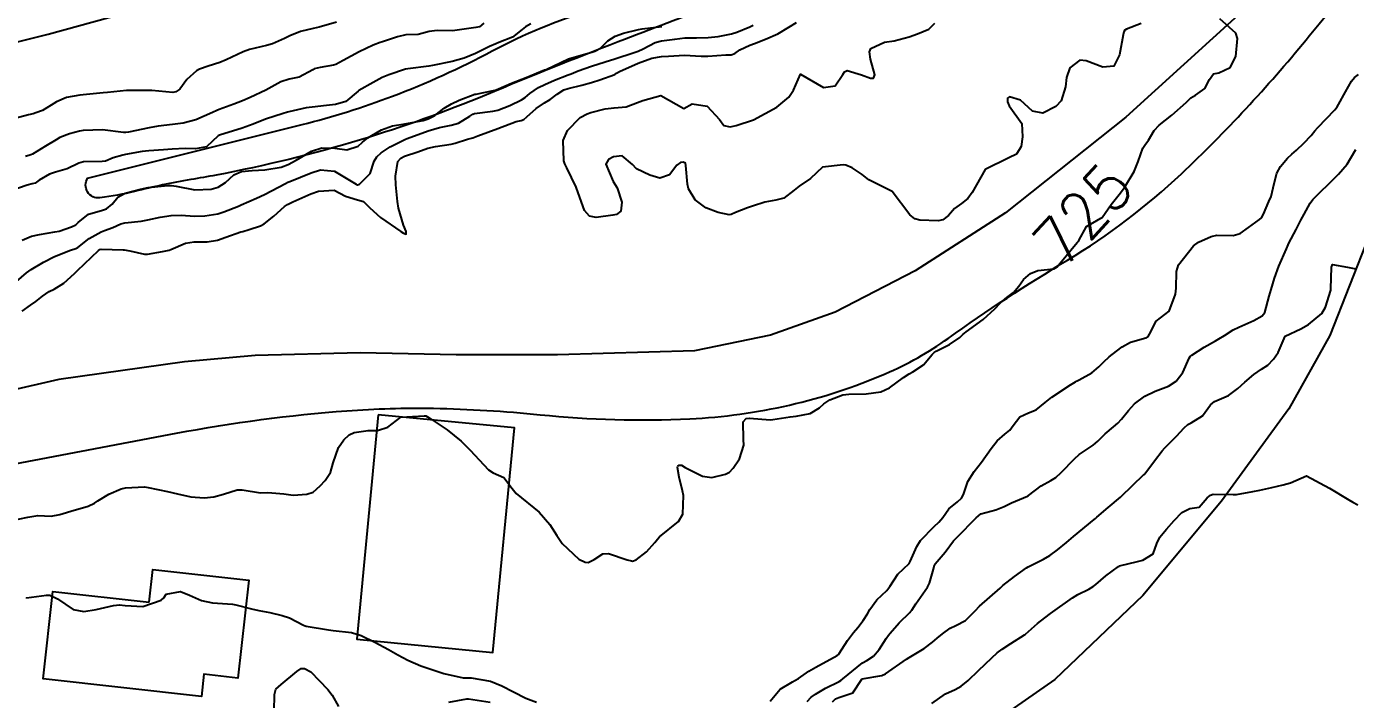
# Model space of a CAD drawing. Header units: metres. Extents: x 318500 to 325275, y 7408834 to 7428799.
# Drawn here: x 322901.6 to 323016, y 7418091 to 7418148.9 of the extents above; entities that cross this region are included whole.
import ezdxf
from ezdxf.enums import TextEntityAlignment as Align

# ---------------------------------------------------------------- set-up
doc = ezdxf.new("R2010")
doc.units = ezdxf.units.M
doc.header["$MEASUREMENT"] = 0
for name, color, linetype in [('Cotas', 45, 'Continuous'), ('Curvas de Nivel 1m', 11, 'Continuous'), ('Curvas de Nivel 5m', 15, 'Continuous'), ('Edificações', 30, 'Continuous'), ('Hidrografia', 140, 'Continuous'), ('Vias Primárias', 230, 'Continuous')]:
    doc.layers.add(name, color=color, linetype=linetype)
doc.styles.add('Style-STANDARD', font='STANDARD.shx')

msp = doc.modelspace()

# ---------------------------------------------------------------- linework, layer by layer
at = {"layer": 'Curvas de Nivel 1m', "flags": 128}
for points, elevation in [([(322945, 7418149.12), (322944.52, 7418148.86), (322944.25, 7418148.65), (322943.4, 7418147.98), (322942.24, 7418147.51), (322941.98, 7418147.42), (322941.44, 7418147.17), (322940.22, 7418146.57), (322939.25, 7418146.17), (322938.22, 7418145.9), (322936.52, 7418145.54), (322936.21, 7418145.49), (322934.4, 7418145.27), (322934.24, 7418145.24), (322934.21, 7418145.23), (322932.75, 7418144.74), (322932.2, 7418144.52), (322931.41, 7418144.09), (322930.18, 7418143.38), (322930.14, 7418143.36), (322930.12, 7418143.32), (322929.06, 7418142.44), (322928.16, 7418142.19), (322927.41, 7418142.11), (322926.16, 7418141.96), (322925.65, 7418141.89), (322924.15, 7418141.55), (322924.04, 7418141.52), (322923.68, 7418141.41), (322922.14, 7418140.93), (322921.08, 7418140.5), (322920.14, 7418140.14), (322918.19, 7418139.54), (322918.13, 7418139.52), (322918.08, 7418139.48), (322917.06, 7418138.55), (322916.11, 7418138.37), (322915.24, 7418138.39), (322914.11, 7418138.34), (322913.37, 7418138.28), (322912.11, 7418138.21), (322911.54, 7418138.14), (322910.1, 7418137.88), (322909.86, 7418137.84), (322909.03, 7418137.6), (322908.39, 7418137.31), (322908.1, 7418137.28), (322906.47, 7418137.26), (322906.09, 7418137.14), (322905.09, 7418136.65), (322904.08, 7418136.36), (322903.56, 7418136.19), (322902.67, 7418135.68), (322902.33, 7418135.42), (322902.07, 7418135.35), (322901.62, 7418135.25), (322900.06, 7418134.71)], 722), ([(322928.26, 7418149.26), (322926.77, 7418148.85), (322926.25, 7418148.74), (322925.16, 7418148.48), (322924.24, 7418148.1), (322923.77, 7418147.88), (322922.75, 7418147.42), (322922.23, 7418147.25), (322920.76, 7418146.91), (322920.22, 7418146.73), (322918.77, 7418146.03), (322918.21, 7418145.79), (322917.2, 7418145.5), (322916.47, 7418145.24), (322916.2, 7418145.09), (322915.38, 7418144.33), (322914.78, 7418143.52), (322914.43, 7418143.27), (322914.18, 7418143.22), (322912.36, 7418143.38), (322912.18, 7418143.38), (322910.38, 7418143.39), (322910.18, 7418143.38), (322908.55, 7418143.23), (322908.17, 7418143.2), (322906.75, 7418143.05), (322906.17, 7418143), (322905.03, 7418142.79), (322904.16, 7418142.41), (322903.69, 7418142.14), (322902.95, 7418141.68), (322902.38, 7418141.46), (322902.15, 7418141.38), (322901.74, 7418141.29), (322900.14, 7418140.87)], 724), ([(322900.71, 7418126.96), (322901.59, 7418127.7), (322901.97, 7418127.98), (322903.03, 7418128.63), (322903.98, 7418129.1), (322905.35, 7418129.65), (322905.83, 7418129.8), (322905.99, 7418129.89), (322906.98, 7418130.65), (322908.01, 7418131.23), (322908.29, 7418131.33), (322909.01, 7418131.6), (322909.71, 7418131.91), (322910.03, 7418132), (322911.45, 7418132.15), (322912.03, 7418132.25), (322913.09, 7418132.49), (322914.04, 7418132.64), (322914.9, 7418132.66), (322916.04, 7418132.58), (322916.92, 7418132.61), (322918.04, 7418132.79), (322918.57, 7418132.94), (322919.83, 7418133.45), (322920.05, 7418133.55), (322921.38, 7418134.12), (322922.06, 7418134.43), (322923.87, 7418135.4), (322924.07, 7418135.49), (322924.24, 7418135.57), (322926.08, 7418136.31), (322926.89, 7418136.56), (322928.09, 7418136.44), (322929.96, 7418135.32), (322930.02, 7418135.27), (322930.07, 7418135.26), (322930.24, 7418135.32), (322931.15, 7418136.24), (322931.51, 7418137.3), (322931.72, 7418137.68), (322932.11, 7418138.02), (322932.87, 7418138.53), (322934.13, 7418139.18), (322934.19, 7418139.21), (322934.34, 7418139.27), (322936.14, 7418139.91), (322937.12, 7418140.2), (322938.14, 7418140.4), (322938.76, 7418140.59), (322939.73, 7418141.19), (322939.98, 7418141.36), (322940.15, 7418141.42), (322941.72, 7418141.61), (322942.16, 7418141.71), (322943.19, 7418142.11), (322944.17, 7418142.58), (322944.51, 7418142.8), (322944.9, 7418143.12), (322945.65, 7418143.65), (322946.19, 7418143.92), (322947.02, 7418144.28), (322948.21, 7418144.75), (322948.45, 7418144.84), (322949.05, 7418145.07), (322950.21, 7418145.49), (322951.39, 7418145.87), (322952.22, 7418146.13), (322953.87, 7418146.65), (322954.23, 7418146.78), (322954.67, 7418146.99), (322955.68, 7418147.53), (322956.24, 7418147.67), (322957.39, 7418147.82), (322958.24, 7418147.91), (322959.26, 7418147.92), (322960.25, 7418147.94), (322961.11, 7418148.05), (322962.25, 7418148.27), (322962.72, 7418148.41), (322963.84, 7418148.87), (322964.13, 7418149.01)], 723), ([(322901.2, 7418130.51), (322902.01, 7418130.85), (322902.69, 7418131.01), (322904.01, 7418131.22), (322904.38, 7418131.3), (322905.45, 7418131.65), (322905.83, 7418131.83), (322906.03, 7418132.03), (322906.91, 7418132.75), (322908.04, 7418133.07), (322908.45, 7418133.2), (322908.96, 7418133.6), (322909.44, 7418134.21), (322910.06, 7418134.57), (322911.4, 7418134.91), (322912.06, 7418135.04), (322913.75, 7418135.22), (322914.07, 7418135.22), (322914.45, 7418135.15), (322916.06, 7418134.83), (322917.46, 7418134.89), (322918.07, 7418135.06), (322918.71, 7418135.47), (322919.41, 7418136.13), (322920.08, 7418136.41), (322921.01, 7418136.51), (322922.09, 7418136.56), (322923.49, 7418136.8), (322924.09, 7418137.02), (322924.8, 7418137.39), (322926.11, 7418138.18), (322927.01, 7418138.47), (322928.12, 7418138.42), (322929.16, 7418138.29), (322930.12, 7418138.6), (322930.49, 7418138.95), (322930.97, 7418139.31), (322932.14, 7418140), (322933.07, 7418140.36), (322934.14, 7418140.51), (322935.72, 7418140.82), (322936.15, 7418140.96), (322936.72, 7418141.23), (322937.52, 7418141.86), (322938.17, 7418142.24), (322938.83, 7418142.55), (322940.18, 7418143.07), (322940.28, 7418143.09), (322940.81, 7418143.18), (322941.92, 7418143.43), (322942.19, 7418143.53), (322943.31, 7418144.03), (322944.2, 7418144.37), (322944.74, 7418144.58), (322946.01, 7418145.11), (322946.15, 7418145.17), (322946.21, 7418145.18), (322946.31, 7418145.21), (322948.22, 7418146.11), (322949.72, 7418146.55), (322950.23, 7418146.7), (322950.49, 7418146.79), (322950.98, 7418147.04), (322951.61, 7418147.67), (322952.25, 7418148.07), (322952.95, 7418148.32), (322954.25, 7418148.63), (322954.56, 7418148.69), (322956.26, 7418148.9)], 722), ([(322901.21, 7418124.41), (322901.93, 7418124.92), (322902.38, 7418125.24), (322902.94, 7418125.68), (322903.53, 7418126.09), (322903.95, 7418126.3), (322904.8, 7418126.82), (322905.7, 7418127.64), (322905.97, 7418127.91), (322907.77, 7418129.61), (322907.89, 7418129.71), (322907.99, 7418129.75), (322909.91, 7418129.67), (322909.99, 7418129.67), (322910.48, 7418129.58), (322911.72, 7418129.3), (322911.99, 7418129.31), (322913.28, 7418129.54), (322913.86, 7418129.66), (322913.99, 7418129.71), (322915.26, 7418130.26), (322916, 7418130.37), (322917.12, 7418130.37), (322918.01, 7418130.51), (322918.72, 7418130.76), (322920.02, 7418131.22), (322920.19, 7418131.27), (322920.74, 7418131.44), (322921.71, 7418131.75), (322922.03, 7418131.91), (322922.87, 7418132.58), (322923.78, 7418133.4), (322924.05, 7418133.59), (322924.49, 7418133.82), (322926.06, 7418134.5), (322926.7, 7418134.73), (322928.06, 7418134.8), (322929.04, 7418134.31), (322930.06, 7418133.97), (322930.59, 7418133.84), (322931.12, 7418133.3), (322932.04, 7418132.46), (322933.8, 7418131.27), (322934.02, 7418131.12), (322934.25, 7418131.03), (322934.25, 7418131.27), (322934.03, 7418131.8), (322933.59, 7418133.27), (322933.5, 7418133.83), (322933.37, 7418135.28), (322933.35, 7418136.01), (322933.55, 7418137.28), (322933.79, 7418137.58), (322934.11, 7418137.73), (322935.25, 7418138.12), (322936.12, 7418138.43), (322936.77, 7418138.58), (322938.12, 7418138.76), (322938.48, 7418138.85), (322939.54, 7418139.2), (322939.99, 7418139.33), (322940.13, 7418139.38), (322940.43, 7418139.48), (322942.14, 7418140.13), (322943.72, 7418140.71), (322944.15, 7418140.81), (322944.38, 7418140.9), (322944.63, 7418141.13), (322945.45, 7418141.83), (322946.17, 7418142.32), (322946.65, 7418142.63), (322947.24, 7418143.09), (322947.82, 7418143.45), (322948.19, 7418143.57), (322949.39, 7418143.86), (322950.2, 7418144.07), (322950.94, 7418144.3), (322952.21, 7418144.77), (322952.37, 7418144.87), (322952.63, 7418145.02), (322954.22, 7418145.74), (322955.39, 7418146.16), (322956.22, 7418146.32), (322956.83, 7418146.36), (322958.22, 7418146.42), (322959.65, 7418146.35), (322960.22, 7418146.36), (322961.78, 7418146.46), (322962.23, 7418146.46), (322962.54, 7418146.58), (322962.98, 7418146.88), (322963.83, 7418147.28), (322964.24, 7418147.45), (322965.19, 7418147.8), (322966.25, 7418148.26), (322967.2, 7418148.83), (322967.85, 7418149.23)], 724), ([(322940.95, 7418149.18), (322940.56, 7418148.88), (322940.25, 7418148.8), (322938.84, 7418148.62), (322938.25, 7418148.52), (322936.93, 7418148.55), (322936.25, 7418148.46), (322935.28, 7418148.22), (322934.24, 7418148.17), (322933.5, 7418148.02), (322932.23, 7418147.59), (322932.01, 7418147.52), (322931.41, 7418147.3), (322930.22, 7418146.72), (322928.83, 7418145.96), (322928.21, 7418145.64), (322927.99, 7418145.57), (322926.85, 7418145.36), (322926.33, 7418145.25), (322926.21, 7418145.18), (322925.04, 7418144.54), (322924.19, 7418144.36), (322923.47, 7418144.13), (322922.18, 7418143.43), (322920.82, 7418142.79), (322920.17, 7418142.49), (322919.41, 7418142.21), (322918.15, 7418141.75), (322917.97, 7418141.67), (322917.6, 7418141.49), (322916.14, 7418140.88), (322915.07, 7418140.59), (322914.14, 7418140.47), (322912.9, 7418140.31), (322912.14, 7418140.18), (322910.36, 7418139.81), (322910.13, 7418139.78), (322909.93, 7418139.79), (322908.13, 7418140), (322906.44, 7418139.94), (322906.13, 7418139.89), (322905.28, 7418139.65), (322904.45, 7418139.34), (322904.12, 7418139.15), (322903.21, 7418138.59), (322902.1, 7418137.92), (322901.95, 7418137.85), (322901.48, 7418137.7)], 723), ([(322965.59, 7418090.84), (322966.46, 7418091.87), (322967.52, 7418092.51), (322967.72, 7418092.61), (322968.04, 7418092.8), (322968.91, 7418093.42), (322969.53, 7418093.77), (322971.34, 7418094.76), (322971.46, 7418094.84), (322971.54, 7418094.95), (322972.24, 7418096.07), (322972.76, 7418096.74), (322973.13, 7418097.19), (322973.59, 7418097.77), (322973.97, 7418098.35), (322974.18, 7418098.72), (322974.78, 7418099.55), (322975.62, 7418100.37), (322975.88, 7418100.71), (322976.57, 7418101.76), (322977.54, 7418102.68), (322977.59, 7418102.74), (322977.65, 7418102.85), (322978.2, 7418104.14), (322978.54, 7418104.67), (322979.69, 7418105.86), (322980.1, 7418106.24), (322980.44, 7418106.64), (322980.97, 7418107.38), (322981.72, 7418107.99), (322982.05, 7418108.3), (322982.22, 7418108.62), (322982.61, 7418109.75), (322983.14, 7418110.61), (322983.77, 7418111.4), (322984.62, 7418112.59), (322985.14, 7418113.23), (322985.8, 7418113.82), (322986.21, 7418114.16), (322986.51, 7418114.56), (322987.07, 7418115.31), (322987.83, 7418115.64), (322988.47, 7418115.9), (322989.27, 7418116.53), (322989.84, 7418116.99), (322991.43, 7418118.07), (322991.86, 7418118.33), (322991.96, 7418118.39), (322992.19, 7418118.49), (322993.27, 7418119.08), (322993.88, 7418119.6), (322994.3, 7418120.04), (322994.77, 7418120.46), (322995.39, 7418120.95), (322995.9, 7418121.34), (322996.61, 7418121.73), (322997.92, 7418122.11), (322998.11, 7418122.21), (322998.25, 7418122.41), (322998.8, 7418123.54), (322999.94, 7418124.39), (323000.49, 7418125.86), (323000.54, 7418126.38), (323000.55, 7418127.82), (323000.74, 7418128.38), (323002.02, 7418130.02), (323002.45, 7418130.35), (323003.54, 7418130.82), (323004.03, 7418130.93), (323005.43, 7418130.92), (323006.03, 7418131.08), (323006.75, 7418131.59), (323007.7, 7418132.29), (323007.89, 7418132.44), (323008.06, 7418132.76), (323008.52, 7418133.83), (323008.71, 7418134.27), (323008.98, 7418135.38), (323009.19, 7418136.27), (323009.51, 7418136.86), (323010.12, 7418137.56), (323010.48, 7418137.9), (323010.9, 7418138.25), (323011.53, 7418138.85), (323012.15, 7418139.51), (323012.47, 7418139.91), (323012.74, 7418140.22), (323014.18, 7418141.72), (323014.38, 7418142), (323014.5, 7418142.2), (323015.11, 7418143.28), (323015.62, 7418144.19), (323015.88, 7418144.52), (323016.22, 7418144.78)], 726), ([(322968.77, 7418090.8), (322969.12, 7418091.17), (322969.5, 7418091.43), (322970.34, 7418091.95), (322971.52, 7418092.53), (322971.66, 7418092.61), (322971.83, 7418092.76), (322973.53, 7418094.13), (322973.91, 7418094.35), (322974.48, 7418094.72), (322974.97, 7418095.29), (322975.56, 7418096.22), (322975.76, 7418096.51), (322975.91, 7418096.7), (322976.69, 7418097.59), (322977.6, 7418098.48), (322977.7, 7418098.57), (322977.79, 7418098.68), (322978.13, 7418099.2), (322979.13, 7418100.66), (322979.29, 7418100.99), (322979.64, 7418102.21), (322979.74, 7418102.56), (322979.8, 7418102.65), (322980.66, 7418103.65), (322981.37, 7418104.63), (322981.52, 7418104.79), (322981.68, 7418104.95), (322983.33, 7418106.61), (322983.51, 7418106.8), (322983.71, 7418106.95), (322985, 7418107.29), (322985.72, 7418107.58), (322986.37, 7418107.92), (322987.73, 7418108.49), (322987.77, 7418108.51), (322987.82, 7418108.55), (322988.9, 7418109.37), (322989.75, 7418109.82), (322990.18, 7418110.09), (322990.64, 7418110.51), (322991.77, 7418111.7), (322992.19, 7418112.07), (322992.8, 7418112.48), (322993.4, 7418112.86), (322993.79, 7418113.21), (322994.41, 7418113.85), (322995.13, 7418114.45), (322995.5, 7418114.76), (322995.82, 7418115.1), (322996.42, 7418115.84), (322996.96, 7418116.42), (322997.85, 7418117.08), (322998.74, 7418117.51), (322999.86, 7418117.96), (323000.53, 7418118.38), (323001.11, 7418119.13), (323001.65, 7418120.36), (323001.75, 7418120.5), (323001.89, 7418120.62), (323002.94, 7418121.31), (323003.91, 7418121.86), (323004.21, 7418122.03), (323004.69, 7418122.32), (323005.45, 7418122.79), (323005.93, 7418123.02), (323007.23, 7418123.59), (323007.94, 7418123.99), (323008.17, 7418124.28), (323008.54, 7418125.69), (323008.7, 7418126.27), (323009.01, 7418127.24), (323009.36, 7418128.26), (323010.02, 7418129.76), (323010.17, 7418130.1), (323010.24, 7418130.25), (323010.85, 7418131.43), (323011.27, 7418132.24), (323011.55, 7418132.75), (323012.07, 7418133.69), (323012.29, 7418134.01), (323012.49, 7418134.22), (323014.1, 7418135.78), (323014.31, 7418135.99), (323014.52, 7418136.2), (323015.25, 7418137.05), (323015.92, 7418138.18), (323015.99, 7418138.32)], 727), ([(322970.95, 7418090.77), (322971.22, 7418091.04), (322971.5, 7418091.14), (322972.69, 7418091.56), (322973.47, 7418092.73), (322973.52, 7418092.77), (322975.19, 7418093.05), (322975.52, 7418093.18), (322977.31, 7418094.45), (322977.54, 7418094.6), (322977.69, 7418094.68), (322978.84, 7418095.37), (322979.56, 7418095.92), (322979.96, 7418096.25), (322980.43, 7418096.64), (322981.09, 7418097.12), (322981.58, 7418097.35), (322982.41, 7418097.79), (322983.24, 7418098.61), (322983.6, 7418099), (322985.38, 7418100.57), (322985.51, 7418100.68), (322985.62, 7418100.78), (322986.63, 7418101.57), (322987.65, 7418102.31), (322987.8, 7418102.4), (322988.09, 7418102.54), (322989.12, 7418103.07), (322989.66, 7418103.38), (322990.33, 7418103.85), (322991.08, 7418104.5), (322991.69, 7418105.02), (322993.48, 7418106.47), (322993.6, 7418106.57), (322993.7, 7418106.66), (322994.68, 7418107.5), (322995.73, 7418108.38), (322995.76, 7418108.41), (322995.79, 7418108.44), (322996.78, 7418109.39), (322997.76, 7418110.34), (322997.8, 7418110.37), (322997.83, 7418110.41), (322998.66, 7418111.51), (322999.34, 7418112.39), (322999.55, 7418112.63), (322999.79, 7418112.87), (323000.55, 7418113.63), (323001.22, 7418114.37), (323001.54, 7418114.64), (323001.82, 7418114.78), (323002.79, 7418115.38), (323003.5, 7418116.34), (323003.84, 7418116.62), (323005.03, 7418117.13), (323005.85, 7418117.76), (323006.44, 7418118.3), (323007.22, 7418118.94), (323007.88, 7418119.41), (323008.41, 7418119.75), (323008.91, 7418120.26), (323009.31, 7418120.85), (323009.92, 7418122.25), (323011.27, 7418122.89), (323011.93, 7418123.25), (323013.08, 7418124.21), (323013.4, 7418124.75), (323013.85, 7418126.2), (323013.86, 7418126.31), (323013.9, 7418128.2), (323014, 7418128.41), (323015.28, 7418128.19), (323016, 7418128.03)], 728), ([(322979.49, 7418090.65), (322980.67, 7418091.47), (322981.51, 7418091.84), (322982.02, 7418092.12), (322982.63, 7418092.61), (322983.53, 7418093.47), (322984.67, 7418094.58), (322985.14, 7418094.99), (322985.55, 7418095.31), (322986.31, 7418095.81), (322987.49, 7418096.55), (322987.54, 7418096.58), (322987.57, 7418096.61), (322988.6, 7418097.52), (322989.6, 7418098.29), (322989.73, 7418098.38), (322989.91, 7418098.52), (322991.61, 7418099.72), (322992.08, 7418100.02), (322993.01, 7418100.48), (322993.4, 7418100.7), (322993.63, 7418100.89), (322994.49, 7418101.61), (322995.58, 7418102.44), (322995.62, 7418102.47), (322995.65, 7418102.49), (322997.21, 7418102.87), (322997.66, 7418102.98), (322998.55, 7418103.52), (322998.88, 7418104.4), (322999.12, 7418104.96), (322999.69, 7418105.63), (323000.37, 7418106.38), (323001.01, 7418107.07), (323001.72, 7418107.42), (323002.52, 7418107.54), (323003.2, 7418108.34), (323003.49, 7418108.58), (323003.73, 7418108.64), (323005.43, 7418108.61), (323005.73, 7418108.63), (323007.14, 7418108.89), (323007.74, 7418109.01), (323008.78, 7418109.23), (323009.75, 7418109.45), (323010.37, 7418109.62), (323011.76, 7418110.23), (323013.74, 7418109.17), (323015.41, 7418108.17), (323015.73, 7418107.95), (323016.17, 7418107.72)], 729), ([(322901.57, 7418099.71), (322901.59, 7418099.72), (322903.3, 7418099.95), (322903.59, 7418099.97), (322904.24, 7418099.65), (322905.58, 7418098.73), (322906.5, 7418098.55), (322907.58, 7418098.73), (322909.07, 7418099.07), (322909.59, 7418099.14), (322910.08, 7418099.08), (322911.58, 7418098.99), (322913.18, 7418099.54), (322913.4, 7418099.73), (322913.6, 7418100.06), (322914.83, 7418100.28), (322915.6, 7418099.97), (322916.65, 7418099.49), (322917.59, 7418099.29), (322919.31, 7418099.18), (322919.59, 7418099.14), (322920.93, 7418098.78), (322921.58, 7418098.64), (322922.52, 7418098.47), (322923.58, 7418098.22), (322924.2, 7418098.01), (322925.43, 7418097.37), (322925.57, 7418097.31), (322925.65, 7418097.29), (322927.56, 7418096.98), (322927.98, 7418096.92), (322929.56, 7418096.74), (322930.37, 7418096.5), (322931.55, 7418095.91), (322932.73, 7418095.27), (322933.53, 7418094.83), (322934.4, 7418094.38), (322935.52, 7418093.89), (322937.51, 7418093.21), (322939.17, 7418092.84), (322939.51, 7418092.84), (322939.85, 7418092.84), (322941.51, 7418092.55), (322942.48, 7418092.17), (322943.5, 7418091.63), (322944.55, 7418091.11), (322945.48, 7418090.74)], 726), ([(322922.9, 7418089.98), (322922.91, 7418091.41), (322923.04, 7418091.86), (322923.5, 7418092.28), (322924.85, 7418093.38), (322925.23, 7418093.66), (322925.51, 7418093.66), (322926.05, 7418093.36), (322926.77, 7418092.62), (322927.5, 7418091.84), (322927.9, 7418091.34), (322928.42, 7418090.39)], 727), ([(322937.94, 7418090.74), (322939.49, 7418091.04), (322939.62, 7418091.04), (322941.48, 7418090.75)], 727)]:
    msp.add_lwpolyline(points, dxfattribs=dict(at, elevation=elevation))
at = {"layer": 'Curvas de Nivel 5m', "elevation": 725, "flags": 128}
for points in [[(322900.87, 7418106.51), (322901.68, 7418106.68), (322902.54, 7418106.82), (322903.69, 7418106.77), (322904.45, 7418106.9), (322905.69, 7418107.28), (322905.99, 7418107.35), (322906.87, 7418107.62), (322907.43, 7418107.89), (322907.71, 7418108.07), (322908.65, 7418108.66), (322909.72, 7418109.12), (322910.1, 7418109.2), (322911.73, 7418109.27), (322912.04, 7418109.24), (322913.72, 7418108.89), (322914.56, 7418108.68), (322915.71, 7418108.43), (322916.87, 7418108.34), (322917.71, 7418108.42), (322918.53, 7418108.65), (322919.72, 7418109.02), (322920.14, 7418109.03), (322921.72, 7418108.77), (322922.35, 7418108.79), (322923.72, 7418108.68), (322924.52, 7418108.58), (322925.72, 7418108.64), (322926.25, 7418108.83), (322926.85, 7418109.36), (322927.27, 7418109.82), (322927.74, 7418110.52), (322927.97, 7418111.35), (322928.43, 7418112.68), (322928.89, 7418113.33), (322929.34, 7418113.77), (322929.79, 7418113.97), (322930.98, 7418114.12), (322931.79, 7418114.14), (322932.67, 7418114.41), (322933.81, 7418115.27), (322935.81, 7418115.4), (322935.95, 7418115.38), (322936.25, 7418115.23), (322937.79, 7418114.19), (322939, 7418113.2), (322939.77, 7418112.44), (322940.94, 7418111.17), (322941.33, 7418110.75), (322941.74, 7418110.5), (322942.67, 7418110.08), (322943.37, 7418109.14), (322943.72, 7418108.72), (322945.7, 7418107.11), (322946.62, 7418106.03), (322947.22, 7418105.09), (322947.67, 7418104.4), (322949.13, 7418103.06), (322949.65, 7418102.8), (322949.93, 7418102.76), (322950.45, 7418103.04), (322951.17, 7418103.52), (322951.66, 7418103.56), (322953.29, 7418103.01), (322953.65, 7418102.91), (322953.75, 7418102.9), (322954.06, 7418102.99), (322954.95, 7418103.69), (322955.67, 7418104.49), (322955.88, 7418104.77), (322956.07, 7418104.97), (322957.69, 7418106.31), (322958.07, 7418106.94), (322958.14, 7418108.53), (322958.05, 7418108.95), (322957.75, 7418110.11), (322957.61, 7418110.95), (322957.64, 7418111.07), (322957.76, 7418111.15), (322957.96, 7418111.14), (322958.28, 7418110.94), (322959.75, 7418110.19), (322960.56, 7418110.1), (322961.75, 7418110.38), (322962.09, 7418110.55), (322962.4, 7418110.88), (322962.96, 7418111.69), (322963.31, 7418112.87), (322963.3, 7418113.36), (322963.27, 7418114.88), (322963.53, 7418115.16), (322963.81, 7418115.2), (322965.6, 7418115.06), (322965.81, 7418115.07), (322967.32, 7418115.32), (322967.82, 7418115.37), (322969.02, 7418115.6), (322969.83, 7418116.08), (322970.2, 7418116.42), (322970.71, 7418116.78), (322971.84, 7418117.19), (322972.35, 7418117.25), (322973.85, 7418117.3), (322975.1, 7418117.47), (322975.85, 7418117.81), (322977.06, 7418118.69), (322977.54, 7418119.01), (322977.87, 7418119.18), (322978.78, 7418119.77), (322979.54, 7418120.66), (322979.7, 7418120.85), (322979.89, 7418120.96), (322981.02, 7418121.52), (322981.91, 7418122.14), (322982.17, 7418122.38), (322982.45, 7418122.62), (322983.93, 7418123.68), (322984.93, 7418124.59), (322985.4, 7418125.13), (322985.96, 7418125.59), (322986.52, 7418126.01), (322986.99, 7418126.56), (322987.4, 7418127.13), (322987.99, 7418127.65), (322988.64, 7418127.89), (322989.99, 7418128.05), (322990.28, 7418128.23), (322990.51, 7418128.51), (322992.02, 7418130.32), (322992.1, 7418130.41), (322992.16, 7418130.49), (322992.82, 7418131.7), (322994.05, 7418132.4), (322994.1, 7418132.42), (322994.16, 7418132.47), (322994.93, 7418133.59), (322995.63, 7418134.45), (322996.09, 7418135.03), (322996.92, 7418136.43), (322997.25, 7418137.28), (322997.67, 7418138.42), (322997.84, 7418138.7), (322998.14, 7418139.13), (322998.63, 7418139.94), (322999.06, 7418140.41), (323000.17, 7418141.27), (323001.39, 7418142.37), (323001.79, 7418142.76), (323002.19, 7418142.99), (323002.99, 7418143.56), (323003.41, 7418144.35), (323003.74, 7418144.82), (323004.22, 7418144.92), (323005.19, 7418145.36), (323005.66, 7418146.32), (323005.8, 7418147.86), (323005.67, 7418148.32), (323004.28, 7418149.55)], [(322997.53, 7418149.17), (322996.26, 7418148.67), (322996.11, 7418148.59), (322996.04, 7418148.44), (322995.98, 7418148.17), (322995.67, 7418146.45), (322995.18, 7418145.5), (322994.22, 7418145.39), (322992.79, 7418145.94), (322992.23, 7418146), (322991.39, 7418145.34), (322991.1, 7418144.51), (322991, 7418143.71), (322990.64, 7418142.51), (322990.17, 7418142.01), (322989.06, 7418141.43), (322988.17, 7418141.62), (322987.13, 7418142.56), (322986.18, 7418142.85), (322986.03, 7418142.72), (322986.01, 7418142.57), (322986.03, 7418142.42), (322986.17, 7418142.06), (322987.24, 7418140.56), (322987.31, 7418139.39), (322987.19, 7418138.56), (322986.78, 7418137.9), (322986.12, 7418137.6), (322984.1, 7418136.6), (322982.97, 7418134.62), (322982.59, 7418134.11), (322982.07, 7418133.68), (322981.46, 7418133.24), (322980.95, 7418132.64), (322980.44, 7418132.25), (322980.04, 7418132.17), (322978.47, 7418132.24), (322978.04, 7418132.34), (322977.6, 7418132.69), (322976.08, 7418134.71), (322974.09, 7418135.7), (322973.52, 7418136.16), (322972.64, 7418136.75), (322972.1, 7418136.97), (322971.88, 7418136.99), (322970.1, 7418136.79), (322969.07, 7418135.82), (322968.08, 7418135.17), (322967.65, 7418134.82), (322966.76, 7418134.14), (322966.07, 7418133.95), (322965.13, 7418133.78), (322964.06, 7418133.44), (322963.64, 7418133.29), (322962.6, 7418132.88), (322962.22, 7418132.71), (322962.05, 7418132.7), (322961.12, 7418132.9), (322960.06, 7418133.28), (322959.12, 7418133.99), (322958.57, 7418134.94), (322958.48, 7418135.34), (322958.33, 7418136.95), (322958.29, 7418137.13), (322958.1, 7418137.23), (322957.86, 7418137.2), (322957.55, 7418136.96), (322956.92, 7418136.13), (322956.08, 7418135.86), (322955.22, 7418136.11), (322954.09, 7418136.65), (322953.73, 7418137.01), (322952.86, 7418137.77), (322952.11, 7418137.69), (322951.68, 7418137.46), (322951.44, 7418137.04), (322952.08, 7418135.56), (322952.42, 7418135.02), (322952.81, 7418133.77), (322952.72, 7418133.02), (322952.36, 7418132.71), (322952.04, 7418132.65), (322950.62, 7418132.46), (322950.04, 7418132.59), (322949.6, 7418133.06), (322949.19, 7418134.19), (322948.89, 7418135.07), (322948.09, 7418136.73), (322947.92, 7418137.08), (322947.83, 7418137.35), (322947.76, 7418139.09), (322948.14, 7418139.94), (322949.24, 7418141.06), (322949.84, 7418141.37), (322950.16, 7418141.49), (322951.39, 7418141.81), (322952.16, 7418141.91), (322953.18, 7418142), (322954.17, 7418142.36), (322954.63, 7418142.53), (322956.18, 7418142.97), (322958.16, 7418141.85), (322958.86, 7418142.25), (322960.17, 7418142.03), (322961.24, 7418140.9), (322961.61, 7418140.37), (322962.14, 7418140.26), (322962.65, 7418140.38), (322964.16, 7418140.87), (322966.17, 7418141.97), (322967.2, 7418142.82), (322967.59, 7418143.41), (322968.21, 7418144.81), (322970.19, 7418143.65), (322971.17, 7418143.8), (322971.83, 7418144.77), (322971.99, 7418144.99), (322972.22, 7418145.12), (322973.44, 7418144.74), (322974.21, 7418144.44), (322974.47, 7418144.46), (322974.59, 7418144.73), (322974.23, 7418146.09), (322974.13, 7418146.73), (322974.24, 7418147), (322975.43, 7418147.54), (322976.25, 7418147.66), (322977.56, 7418148), (322978.26, 7418148.28), (322979.24, 7418148.67), (322979.75, 7418149.18)]]:
    msp.add_lwpolyline(points, dxfattribs=at)
at = {"layer": 'Edificações'}
msp.add_lwpolyline([(322931.86, 7418115.48), (322930, 7418096.17), (322941.72, 7418095.04), (322943.58, 7418114.35)], close=True, dxfattribs=at)
msp.add_lwpolyline([(322912.14, 7418099.37), (322912.45, 7418102.18), (322920.71, 7418101.26), (322919.78, 7418092.83), (322916.85, 7418093.15), (322916.64, 7418091.25), (322903.01, 7418092.77), (322903.84, 7418100.29), (322912.14, 7418099.37)], dxfattribs=at)
at = {"layer": 'Hidrografia'}
msp.add_lwpolyline([(322960.94, 7418150.78, 0.002726), (322952.51, 7418147.58, 0.006316), (322941.16, 7418143.02, -0.025369), (322930.32, 7418139.15, -0.026471), (322917.9, 7418136.11, -0.00465), (322915.71, 7418135.72, 0.018987), (322910.88, 7418134.71, -0.028884), (322907.9, 7418134.15, -0.638298), (322906.84, 7418135.84), (322925.29, 7418140.46, 0.029276), (322933.07, 7418142.9, 0.032105), (322941.66, 7418146.8, -0.051022), (322950.25, 7418150.32, 0.093733)], format="xyb", dxfattribs=at)
at = {"layer": 'Vias Primárias'}
for points in [[(323715.64, 7420145.55, 0), (323709.04, 7420132.94)], [(323831.09, 7420001.79, 0), (323833.84, 7420008.44, 0.220888)], [(322757.08, 7418073.32, 0.028019), (322770.77, 7418075.16, 0.031338), (322778.95, 7418077.27, 0.01178), (322791.07, 7418081.54, -0.095036), (322796.07, 7418082.42, -0.024866), (322806.54, 7418081.72, -0.003052), (322817.93, 7418080.32, -0.025198), (322823.56, 7418079.3, -0.030341), (322836.04, 7418075.58, -0.029182), (322843.34, 7418072.42, -0.00489), (322854.67, 7418066.56, -0.024495), (322864.45, 7418060.75, -0.012497), (322871.76, 7418055.65, 0.000002), (322880.94, 7418048.89, -0.018146), (322887.71, 7418043.51, -0.012004), (322891.85, 7418039.8, -0.06902), (322894.05, 7418037.07, -0.123577), (322894.75, 7418034.76, -0.101748), (322894.1, 7418030.63, -0.155749), (322892.92, 7418029.13), (322889.76, 7418026.99), (322876.13, 7418017.9), (322840.86, 7417994.93), (322809.51, 7417974.19)], [(322894.06, 7418110.03), (322914.47, 7418113.9, -0.028156), (322929.14, 7418115.83, -0.023533), (322936.61, 7418116.04, -0.020352), (322945.8, 7418115.49, 0.03695), (322958.66, 7418115.14, 0.089706), (322975.5, 7418119.01, 0.054028), (322980.91, 7418122.06, -0.020107), (322991.19, 7418128.8, 0.054152), (323000.99, 7418136.23, 0.032288), (323011.71, 7418147.76, -0.008395), (323016.26, 7418153.13, -0.012639)], [(322842.8, 7418150.96, -0.004815), (322844.26, 7418148.82, 0.087246), (322847.11, 7418145.86, 0.006672), (322854.15, 7418140.85, 0.112832), (322860.78, 7418138.19, 0.065847), (322865.76, 7418138.07, -0.004019), (322867.49, 7418138.24, 0.025331), (322871.23, 7418138.78, 0.118287), (322872.34, 7418139.28, 0.071056), (322874.8, 7418141.84, 0.039098), (322876.18, 7418144.12, -0.26931), (322876.74, 7418144.48, -0.0473), (322877.85, 7418144.43, -0.007437), (322880.25, 7418144.06, 0.0939), (322886.17, 7418144.18), (322891.9, 7418145.38), (322903.44, 7418148.25), (322916.49, 7418151.85)], [(323006.19, 7418150.16), (322996.2, 7418141.09), (322985.85, 7418132.85), (322978.08, 7418127.88), (322971.17, 7418124.31), (322965.63, 7418122.33), (322959.08, 7418120.98), (322947.27, 7418120.63), (322938.56, 7418120.63), (322930.31, 7418120.81), (322921.26, 7418120.58), (322915.18, 7418120.05), (322904.35, 7418118.53), (322886.88, 7418114.5), (322853.99, 7418107.43, 0.016829), (322843.65, 7418105.15, -0.012722), (322835.01, 7418103.17, 0.02792), (322828.61, 7418101.49, 0.004788), (322800.25, 7418092.06, 0.012091), (322789.39, 7418088.03, -0.024849), (322778.56, 7418084.33, -0.00824), (322771.48, 7418082.42, -0.035555), (322761.73, 7418080.69, -0.012022)], [(323017.16, 7418130.92), (323013.77, 7418122.31), (323010.22, 7418116), (323004.43, 7418108.05), (322997.67, 7418099.93), (322990.08, 7418092.69), (322981.78, 7418086.9), (322969.93, 7418079.22), (322952.3, 7418067.69), (322934.14, 7418055.89), (322926.58, 7418050.8), (322913.51, 7418042.38, 0.003308), (322909.62, 7418039.84, -0.199274), (322905.54, 7418039.04, 0.004923), (322903.77, 7418039.39, -0.159212), (322901.33, 7418040.71, 0.032888)]]:
    msp.add_lwpolyline(points, format="xyb", dxfattribs=at)

# ---------------------------------------------------------------- texts
at = {"layer": 'Cotas', "style": 'Style-STANDARD'}
msp.add_text('725', height=4, rotation=47.666, dxfattribs=at).set_placement((322992.52, 7418132.74, 725), align=Align.MIDDLE_CENTER)

doc.saveas('drawing.dxf')
